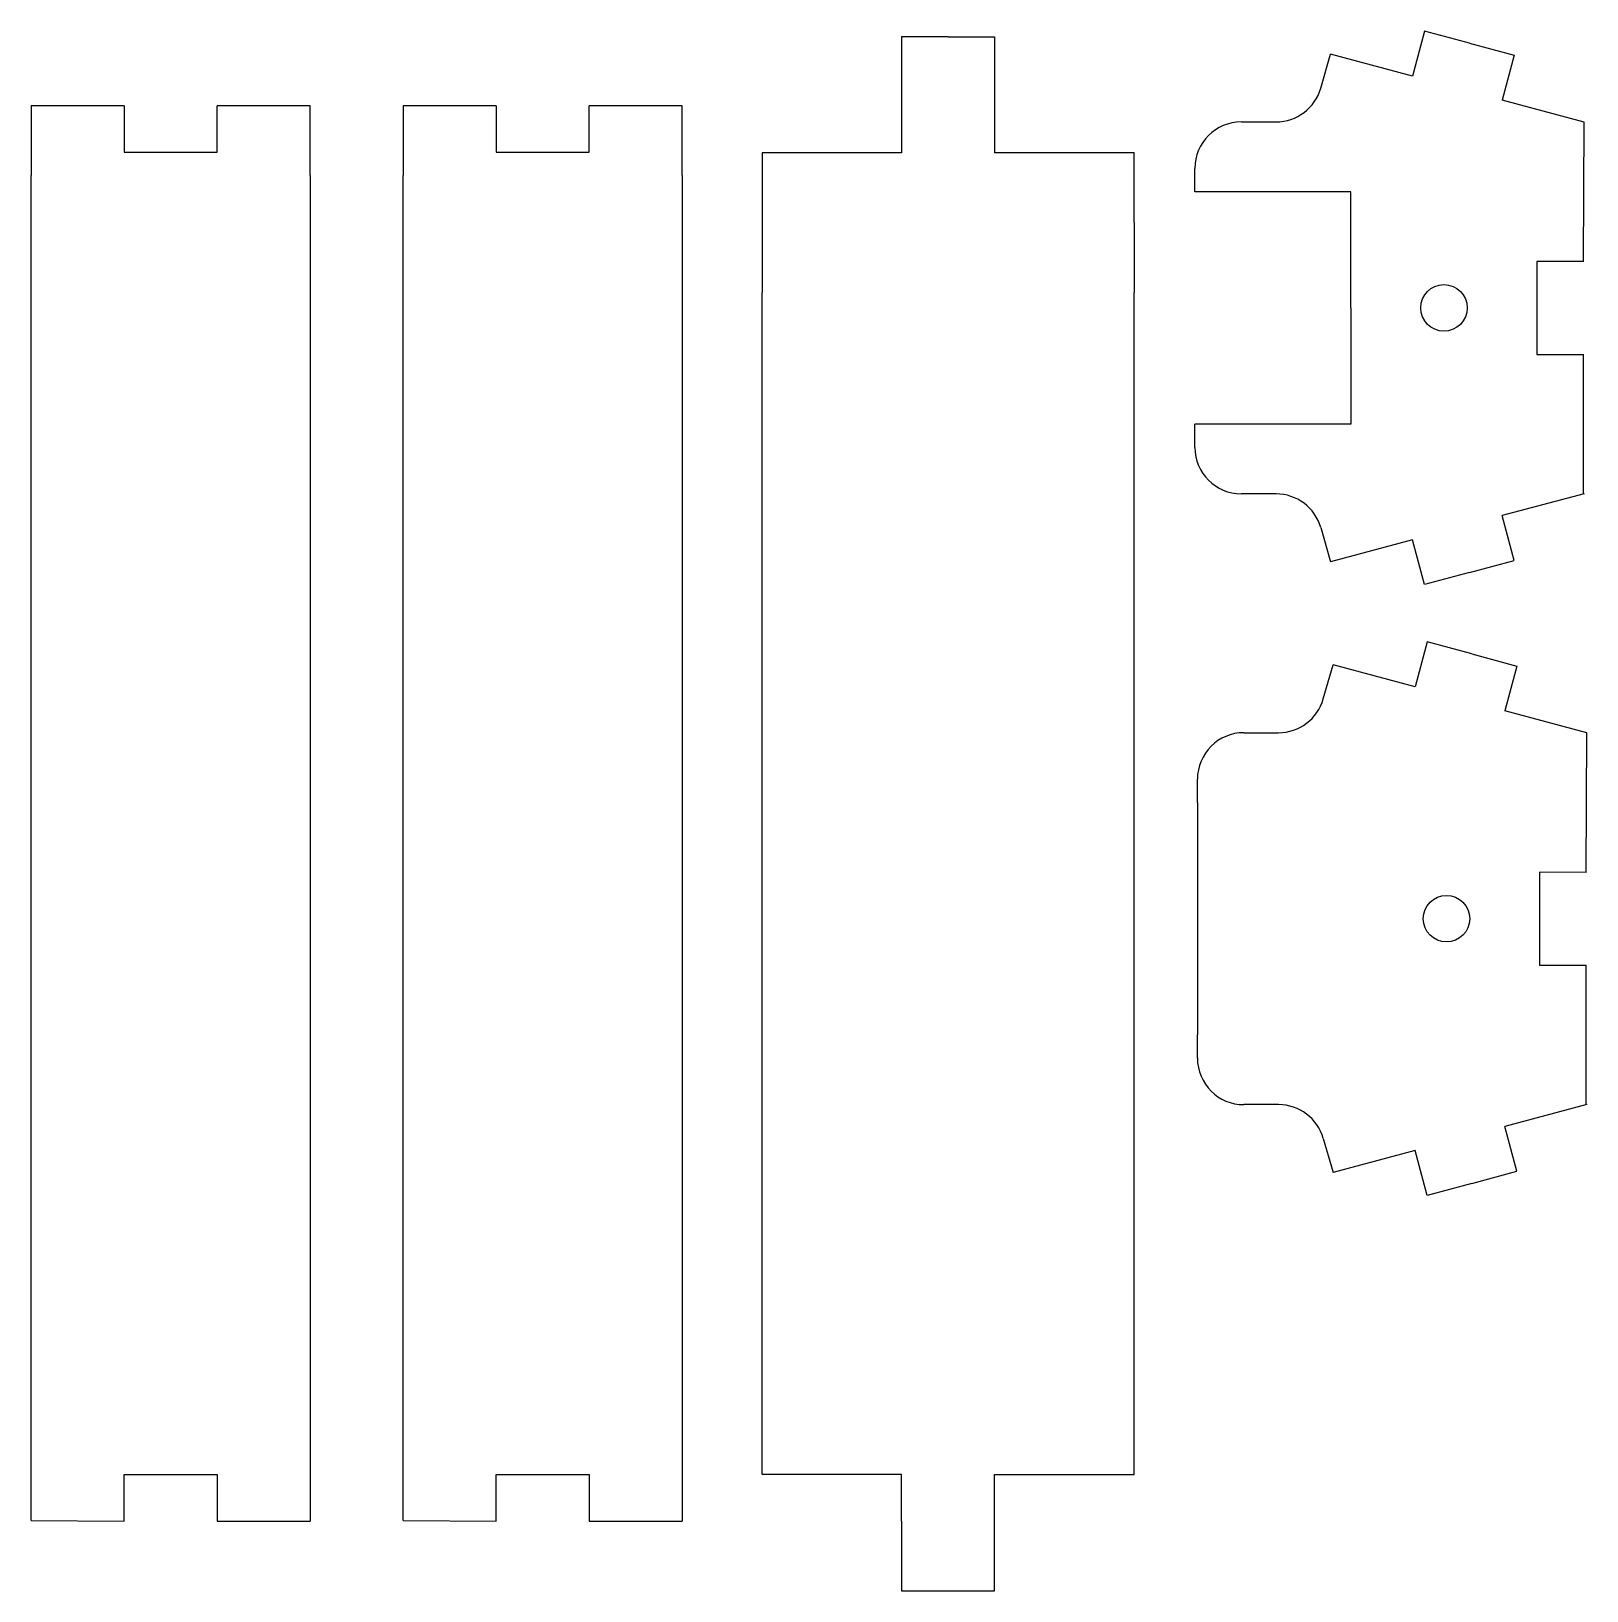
# Model space of a CAD drawing. Extents: x -214.9 to -148, y -62.9 to 4.2.
import ezdxf

# ---------------------------------------------------------------- set-up
doc = ezdxf.new("R2010")
doc.units = 0
doc.header["$MEASUREMENT"] = 0

msp = doc.modelspace()

# ---------------------------------------------------------------- linework, layer by layer
for p, q in [((-154.943, 4.236), (-155.461, 2.304)), ((-153.012, 3.718), (-154.943, 4.236)), ((-177.432, 4), (-177.432, -1)), ((-175.432, 4), (-177.432, 4)), ((-175.432, 4), (-173.432, 4)), ((-173.432, 4), (-173.432, -1)), ((-153.012, 3.718), (-151.08, 3.2)), ((-159.405, 1.783), (-158.987, 3.249)), ((-155.461, 2.304), (-158.987, 3.249)), ((-151.08, 3.2), (-151.597, 1.269)), ((-210.87, 1.029), (-214.87, 1.029)), ((-214.87, 1.029), (-214.87, -1.971)), ((-210.87, 1.029), (-210.87, -0.971)), ((-202.87, 1.029), (-206.87, 1.029)), ((-206.87, -0.971), (-206.87, 1.029)), ((-202.87, -1.971), (-202.87, 1.029)), ((-194.87, 1.029), (-198.87, 1.029)), ((-198.87, 1.029), (-198.87, -1.971)), ((-194.87, 1.029), (-194.87, -0.971)), ((-186.87, 1.029), (-190.87, 1.029)), ((-190.87, -0.971), (-190.87, 1.029)), ((-186.87, -1.971), (-186.87, 1.029)), ((-148.072, 0.324), (-151.597, 1.269)), ((-162.82, 0.333), (-161.328, 0.333)), ((-148.105, -5.676), (-148.072, 0.324)), ((-210.87, -0.971), (-206.87, -0.971)), ((-194.87, -0.971), (-190.87, -0.971)), ((-177.432, -1), (-183.432, -1)), ((-183.432, -1), (-183.432, -4)), ((-167.432, -1), (-173.432, -1)), ((-167.432, -4), (-167.432, -1)), ((-214.87, -59.821), (-214.87, -1.971)), ((-202.87, -1.971), (-202.87, -59.85)), ((-198.87, -59.821), (-198.87, -1.971)), ((-186.87, -1.971), (-186.87, -59.85)), ((-164.82, -2.667), (-164.82, -1.667)), ((-158.105, -2.667), (-164.82, -2.667)), ((-158.105, -4.667), (-158.105, -2.667)), ((-183.432, -4), (-183.432, -7)), ((-167.432, -4), (-167.432, -7)), ((-158.105, -7.667), (-158.105, -4.667)), ((-148.105, -5.676), (-150.105, -5.667)), ((-150.105, -5.667), (-150.105, -9.667)), ((-183.432, -54.85), (-183.432, -7)), ((-167.432, -54.85), (-167.432, -7)), ((-158.105, -7.667), (-158.105, -10.667)), ((-150.105, -9.667), (-148.105, -9.667)), ((-148.105, -15.667), (-148.105, -9.667)), ((-158.105, -10.667), (-158.105, -12.667)), ((-158.105, -12.667), (-164.82, -12.667)), ((-164.82, -13.667), (-164.82, -12.667)), ((-161.328, -15.667), (-162.82, -15.667)), ((-148.072, -15.658), (-151.597, -16.603)), ((-151.08, -18.535), (-151.597, -16.603)), ((-159.405, -17.118), (-158.987, -18.583)), ((-155.461, -17.638), (-158.987, -18.583)), ((-154.943, -19.57), (-155.461, -17.638)), ((-153.012, -19.052), (-151.08, -18.535)), ((-153.012, -19.052), (-154.943, -19.57)), ((-154.833, -22.036), (-155.35, -23.968)), ((-152.901, -22.553), (-154.833, -22.036)), ((-152.901, -22.553), (-150.969, -23.071)), ((-159.295, -24.488), (-158.876, -23.023)), ((-155.35, -23.968), (-158.876, -23.023)), ((-150.969, -23.071), (-151.487, -25.003)), ((-147.961, -25.948), (-151.487, -25.003)), ((-162.709, -25.939), (-161.218, -25.939)), ((-147.995, -31.948), (-147.961, -25.948)), ((-164.709, -28.939), (-164.709, -27.939)), ((-164.709, -28.939), (-164.709, -38.939)), ((-147.995, -31.948), (-149.995, -31.939)), ((-149.995, -31.939), (-149.995, -35.939)), ((-149.995, -35.939), (-147.995, -35.939)), ((-147.995, -41.939), (-147.995, -35.939)), ((-164.709, -39.939), (-164.709, -38.939)), ((-161.218, -41.939), (-162.709, -41.939)), ((-147.961, -41.93), (-151.487, -42.874)), ((-150.969, -44.806), (-151.487, -42.874)), ((-159.295, -43.389), (-158.876, -44.854)), ((-155.35, -43.91), (-158.876, -44.854)), ((-154.833, -45.841), (-155.35, -43.91)), ((-152.901, -45.324), (-150.969, -44.806)), ((-152.901, -45.324), (-154.833, -45.841)), ((-183.432, -57.85), (-183.432, -54.85)), ((-167.432, -57.85), (-167.432, -54.85)), ((-210.87, -57.85), (-206.87, -57.85)), ((-210.87, -59.85), (-210.87, -57.85)), ((-206.87, -57.85), (-206.87, -59.85)), ((-194.87, -57.85), (-190.87, -57.85)), ((-194.87, -59.85), (-194.87, -57.85)), ((-190.87, -57.85), (-190.87, -59.85)), ((-177.432, -57.85), (-183.432, -57.85)), ((-177.432, -59.85), (-177.432, -57.85)), ((-173.432, -57.85), (-167.432, -57.85)), ((-173.432, -59.85), (-173.432, -57.85)), ((-214.87, -59.821), (-210.87, -59.85)), ((-206.87, -59.85), (-202.87, -59.85)), ((-198.87, -59.821), (-194.87, -59.85)), ((-190.87, -59.85), (-186.87, -59.85)), ((-177.432, -59.85), (-177.432, -62.85)), ((-173.432, -62.85), (-173.432, -59.85)), ((-177.432, -62.85), (-173.432, -62.85))]:
    msp.add_line(p, q)
for centre in [(-154.105, -7.667), (-153.995, -33.939)]:
    msp.add_circle(centre, 1)
for centre, start, end in [((-161.328, 2.333), 270, 344.0546), ((-162.82, -1.667), 90, 180), ((-162.82, -13.667), 180, 270), ((-161.328, -17.667), 15.9454, 90), ((-161.218, -23.939), 270, 344.0546), ((-162.709, -27.939), 90, 180), ((-162.709, -39.939), 180, 270), ((-161.218, -43.939), 15.9454, 90)]:
    msp.add_arc(centre, 2, start, end)

doc.saveas('drawing.dxf')
